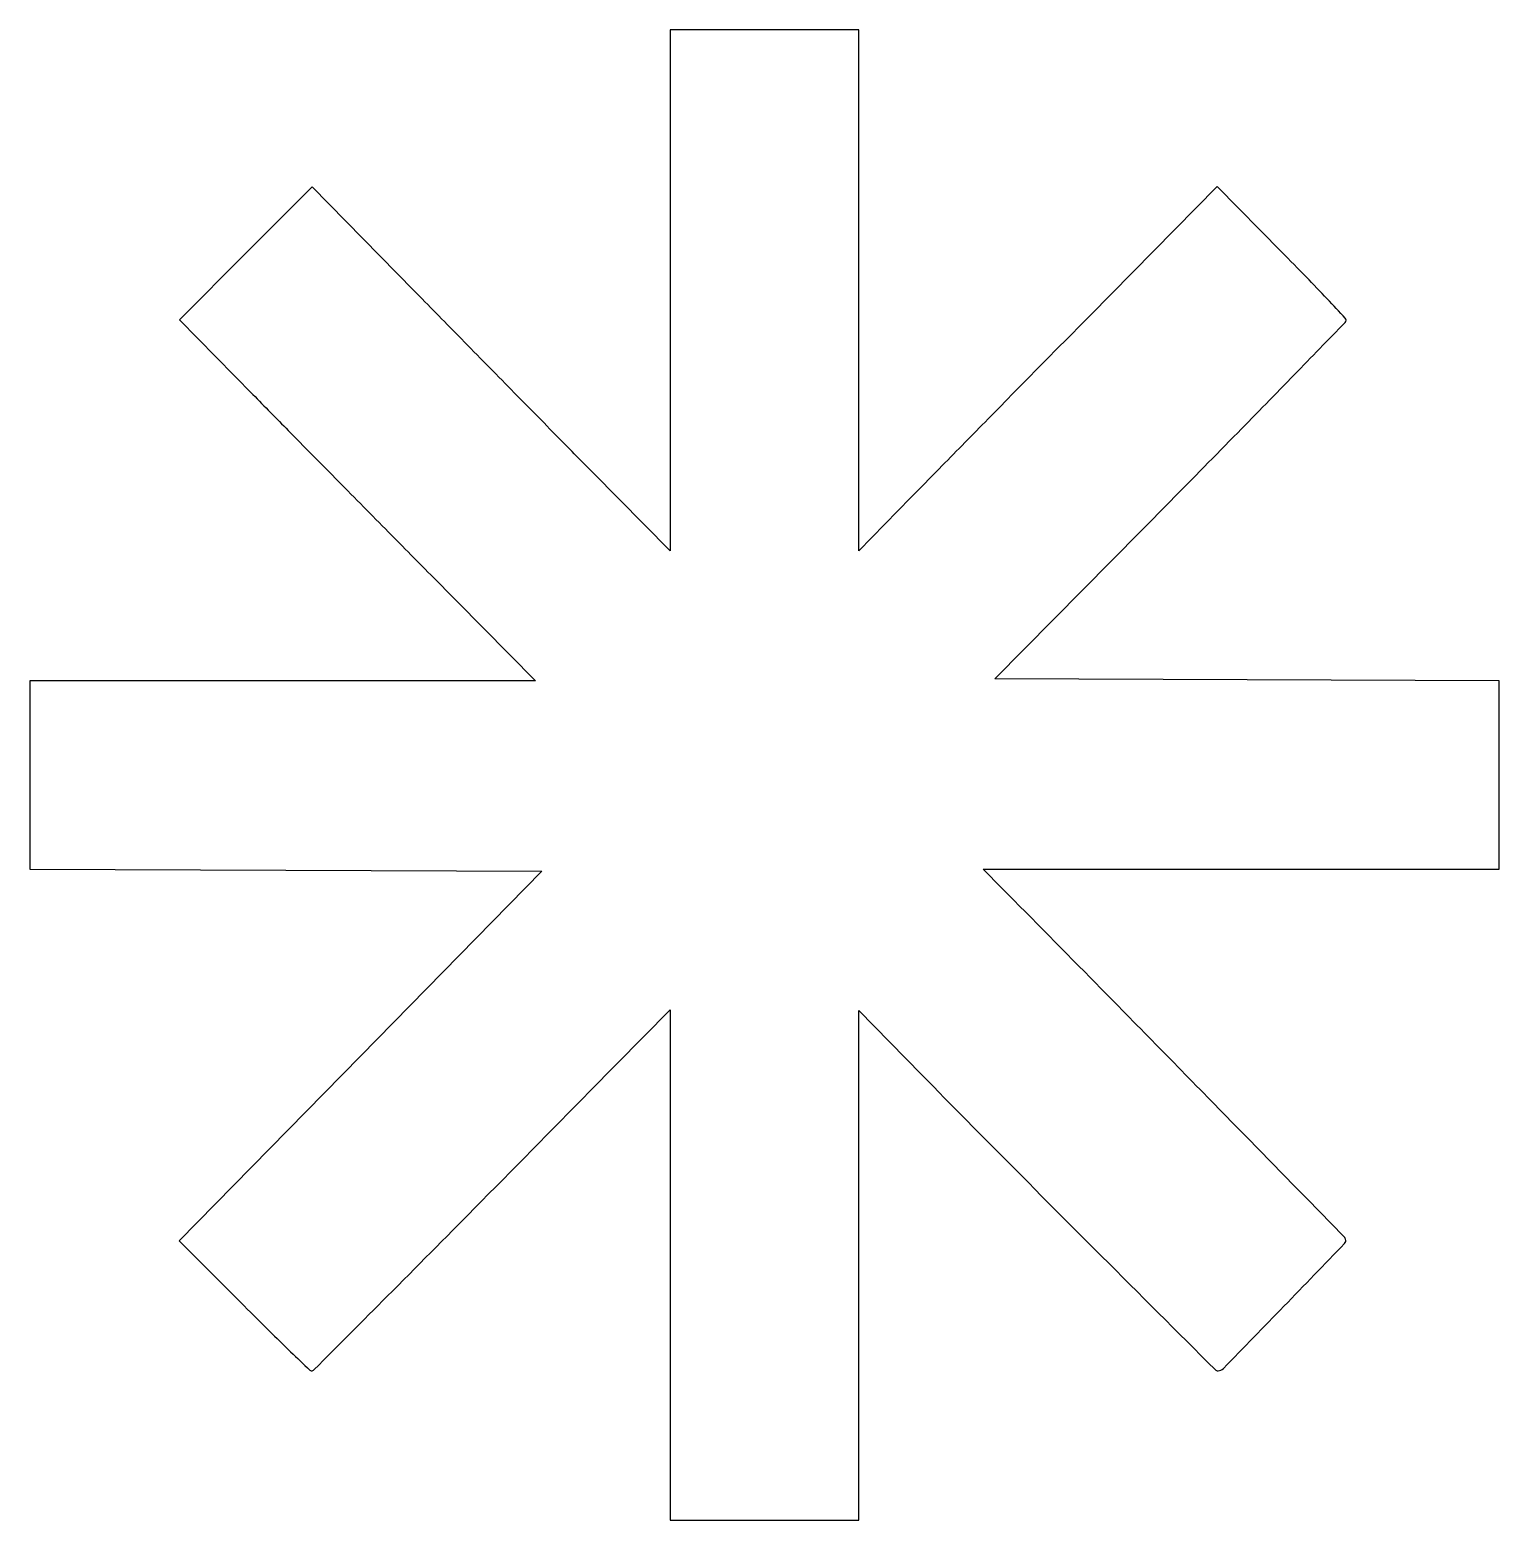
# Model space of a CAD drawing. Extents: x 0 to 413, y 0 to 419.
import ezdxf

# ---------------------------------------------------------------- set-up
doc = ezdxf.new("R2010")
doc.units = 0

msp = doc.modelspace()

# ---------------------------------------------------------------- linework, layer by layer
msp.add_lwpolyline([(179.972261, 345.75), (179.944521, 272.5), (158.222261, 294.552665, -0.000194), (147.875739, 305.064707, -0.000091), (134.486112, 318.684028, -0.00009), (120.45014, 332.971091, -0.000126), (107.921949, 345.734414), (79.343898, 374.863497), (60.715105, 356.181748), (42.086312, 337.5), (62.677817, 316.5, 0.000475), (72.637383, 306.36212, 0.000207), (85.869596, 292.929688, 0.000205), (99.933728, 278.676279, 0.000274), (112.712822, 265.75), (142.156321, 236), (71.078161, 236), (0, 236), (0, 209.506575), (0, 183.013151), (71.970241, 182.756575), (143.940482, 182.5), (92.980508, 130.5), (42.020535, 78.5), (60.25013, 60.25, 0.001656), (67.285547, 53.253206, 0.002689), (73.314221, 47.360937, 0.000411), (78.683299, 42.178047, 0.194118), (79.124625, 42, 0.19932), (79.904026, 42.323555, 0.000087), (100.460404, 62.95173, 0.001118), (124.899611, 87.594814, 0.000484), (157.324119, 120.5), (179.944301, 143.5), (179.97215, 71.75), (180, 0), (206.5, 0), (233, 0), (233, 71.654644), (233, 143.309289), (246.112118, 129.904644, 0.001682), (271.315555, 104.311694, 0.001024), (301.258945, 74.232849, 0.000043), (333.133105, 42.350831, 0.198922), (333.98004, 42, 0.202499), (335.484191, 42.635226, 0.000474), (352.483402, 60.143077, 0.00038), (369.562944, 77.793886, 0.286775), (369.81465, 78.976957, 0.106784), (369.262075, 79.855025, 0.000022), (333.084272, 116.830404, 0.000558), (299.718617, 150.852594, 0.001114), (273.228261, 177.684107), (267.956522, 183), (340.478261, 183), (413, 183), (413, 209.493337), (413, 235.986674), (342.123386, 236.243337), (271.246771, 236.5), (320.590211, 286.5, 0.000762), (339.511754, 305.731886, 0.001255), (355.44876, 322.061548, 0.000094), (369.713805, 336.757173, 0.184872), (369.966825, 337.347823, 0.200631), (369.751747, 337.924654, 0.000721), (364.661879, 343.340919, 0.00362), (358.812437, 349.458152, 0.002246), (351.860848, 356.559292), (333.721695, 374.922937), (298.008324, 338.711468, 0.000204), (283.262441, 323.747703, 0.000203), (268.488324, 308.730869, 0.000198), (255.575221, 295.584553, 0.000789), (247.665396, 287.5), (233.035839, 272.5), (233.017919, 345.75), (233, 419), (206.5, 419), (180, 419)], format="xyb", close=True)

doc.saveas('drawing.dxf')
